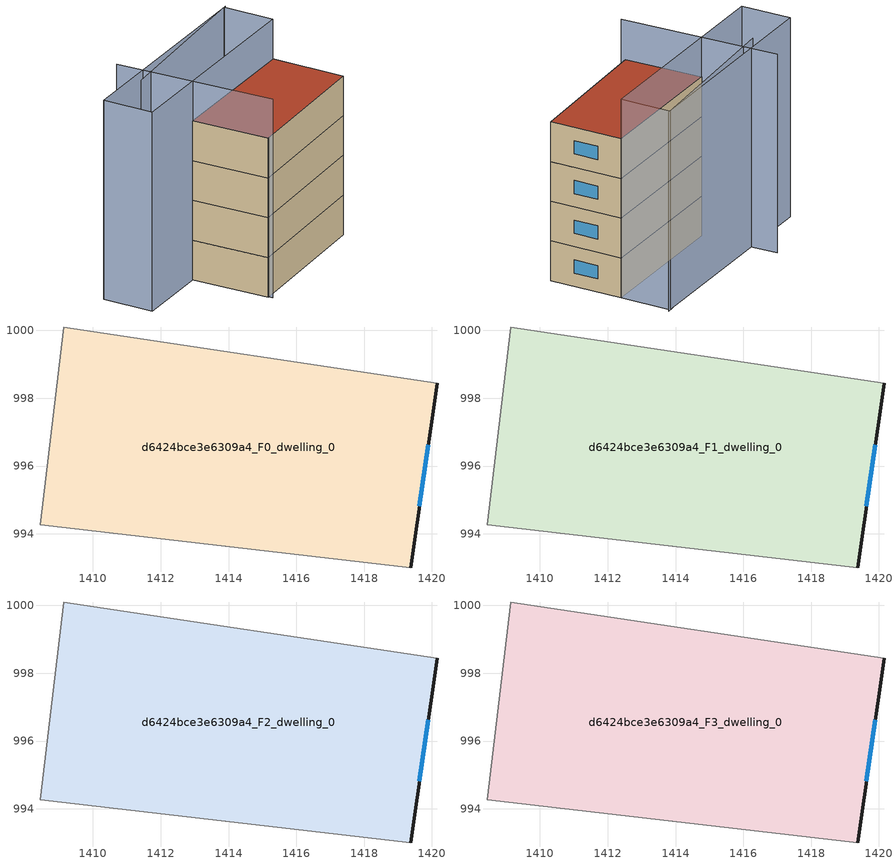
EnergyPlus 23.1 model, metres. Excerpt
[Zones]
d6424bce3e6309a4_F0_dwelling_0
 floor ground (EU_floor_Construction): 1420.15,998.44 1419.37,993 1408.44,994.27 1409.14,1000.09 z0
 wall outside (EU_wall_Construction): 1419.37,993 1420.15,998.44 z0:3
 wall adiabatic (EU_wall_Construction): 1420.15,998.44 1409.14,1000.09 1408.44,994.27 1419.37,993 z0:3
 window (EU_Window_Construction): 1419.63,994.81 1419.89,996.63 z1:2
d6424bce3e6309a4_F1_dwelling_0
 floor to d6424bce3e6309a4_F0_dwelling_0 (EU_floor_Construction): 1420.15,998.44 1419.37,993 1408.44,994.27 1409.14,1000.09 z3
 wall outside (EU_wall_Construction): 1419.37,993 1420.15,998.44 z3:6
 wall adiabatic (EU_wall_Construction): 1420.15,998.44 1409.14,1000.09 1408.44,994.27 1419.37,993 z3:6
 window (EU_Window_Construction): 1419.63,994.81 1419.89,996.63 z4:5
d6424bce3e6309a4_F2_dwelling_0
 floor to d6424bce3e6309a4_F1_dwelling_0 (EU_floor_Construction): 1420.15,998.44 1419.37,993 1408.44,994.27 1409.14,1000.09 z6
 wall outside (EU_wall_Construction): 1419.37,993 1420.15,998.44 z6:9
 wall adiabatic (EU_wall_Construction): 1420.15,998.44 1409.14,1000.09 1408.44,994.27 1419.37,993 z6:9
 window (EU_Window_Construction): 1419.63,994.81 1419.89,996.63 z7:8
d6424bce3e6309a4_F3_dwelling_0
 floor to d6424bce3e6309a4_F2_dwelling_0 (EU_floor_Construction): 1420.15,998.44 1419.37,993 1408.44,994.27 1409.14,1000.09 z9
 wall outside (EU_wall_Construction): 1419.37,993 1420.15,998.44 z9:12
 wall adiabatic (EU_wall_Construction): 1420.15,998.44 1409.14,1000.09 1408.44,994.27 1419.37,993 z9:12
 window (EU_Window_Construction): 1419.63,994.81 1419.89,996.63 z10:11
 roof outside (EU_roof_Construction): 1419.37,993 1420.15,998.44 1409.14,1000.09 1408.44,994.27 z12
shading: 1409.78,1005.85 1408.45,993.97 / 1420.92,1002.2 1408.04,1003.37 / 1404.17,1004.64 1420.7,1002.21 / 1420.7,1002.21 1420.15,998.44 / 1420.15,998.44 1403.61,1000.87 / 1403.61,1000.87 1404.17,1004.64 z0:15
[Building]
EU S2 Campaign: North Axis=0; Terrain=City; Solar Distribution=FullExterior
[Site:Location]
Bologna: Latitude=44.5; Longitude=11.25; Time Zone=1; Elevation=37
[SizingPeriod:WeatherFileDays]
AnnualSizingPeriod: Begin Month=1; Begin Day of Month=1; End Month=12; End Day of Month=31; Day of Week for Start Day=Monday; Use Weather File Daylight Saving Period=No; Use Weather File Rain and Snow Indicators=No
[MATERIAL]
EU_InternalMass_Material: Roughness=MediumRough; Thickness=0.1; Conductivity=1; Density=1800; Specific Heat=900; Thermal Absorptance=0.9; Solar Absorptance=0.7; Visible Absorptance=0.7
[MATERIAL:NOMASS] Roughness=MediumRough; Thermal Absorptance=0.9; Solar Absorptance=0.7; Visible Absorptance=0.7
Name | Thermal Resistance
EU_wall_NoMass | 0.937881
EU_roof_NoMass | 0.548572
EU_floor_NoMass | 0.71348
[WINDOWMATERIAL:SIMPLEGLAZINGSYSTEM]
EU_Window_SimpleGlazing: UFactor=4.25633; Solar Heat Gain Coefficient=0.85; Visible Transmittance=0.85
[CONSTRUCTION]
EU_wall_Construction: EU_wall_NoMass
EU_roof_Construction: EU_roof_NoMass
EU_floor_Construction: EU_floor_NoMass
EU_Window_Construction: EU_Window_SimpleGlazing
EU_InternalMass_Construction: EU_InternalMass_Material
[ZONE] Type=1; Multiplier=1; Ceiling Height=autocalculate; Volume=188.525; Floor Area=autocalculate; Part of Total Floor Area=Yes
d6424bce3e6309a4_F0_dwelling_0; d6424bce3e6309a4_F1_dwelling_0; d6424bce3e6309a4_F2_dwelling_0; d6424bce3e6309a4_F3_dwelling_0
[INTERNALMASS] Construction=EU_InternalMass_Construction; Surface Area=62.8415
Name | Zone or ZoneList
d6424bce3e6309a4_F0_dwelling_0_EU_InternalMass | d6424bce3e6309a4_F0_dwelling_0
d6424bce3e6309a4_F1_dwelling_0_EU_InternalMass | d6424bce3e6309a4_F1_dwelling_0
d6424bce3e6309a4_F2_dwelling_0_EU_InternalMass | d6424bce3e6309a4_F2_dwelling_0
d6424bce3e6309a4_F3_dwelling_0_EU_InternalMass | d6424bce3e6309a4_F3_dwelling_0
[OTHEREQUIPMENT] Fuel Type=Electricity; Design Level Calculation Method=Watts/Area; Power per Zone Floor Area=1; Fraction Latent=0; Fraction Radiant=0; Fraction Lost=0; Carbon Dioxide Generation Rate=0; EndUse Subcategory=EU_Step8_InternalGains
Name | Zone or ZoneList or Space or SpaceList | Schedule
EU_Step8_InternalGain_d6424bce3e6309a4_F0_dwelling_0_f000 | d6424bce3e6309a4_F0_dwelling_0 | EU_Step8_GainSchedule_d6424bce3e6309a4_F0_dwelling_0_f000
EU_Step8_InternalGain_d6424bce3e6309a4_F1_dwelling_0_f000 | d6424bce3e6309a4_F1_dwelling_0 | EU_Step8_GainSchedule_d6424bce3e6309a4_F1_dwelling_0_f000
EU_Step8_InternalGain_d6424bce3e6309a4_F2_dwelling_0_f000 | d6424bce3e6309a4_F2_dwelling_0 | EU_Step8_GainSchedule_d6424bce3e6309a4_F2_dwelling_0_f000
EU_Step8_InternalGain_d6424bce3e6309a4_F3_dwelling_0_f000 | d6424bce3e6309a4_F3_dwelling_0 | EU_Step8_GainSchedule_d6424bce3e6309a4_F3_dwelling_0_f000
[ZONEVENTILATION:DESIGNFLOWRATE] Schedule=EU_AlwaysOn; Design Flow Rate Calculation Method=AirChanges/Hour; Air Changes per Hour=0.687892; Ventilation Type=Natural; Fan Pressure Rise=0; Fan Total Efficiency=1; Constant Term Coefficient=1; Temperature Term Coefficient=0; Velocity Term Coefficient=0; Velocity Squared Term Coefficient=0; Minimum Indoor Temperature=-100; Maximum Indoor Temperature=100; Delta Temperature=-100; Minimum Outdoor Temperature=-100; Maximum Outdoor Temperature=100; Maximum Wind Speed=40
Name | Zone or ZoneList or Space or SpaceList
EU_ConstantAir_d6424bce3e6309a4_F0_dwelling_0 | d6424bce3e6309a4_F0_dwelling_0
EU_ConstantAir_d6424bce3e6309a4_F1_dwelling_0 | d6424bce3e6309a4_F1_dwelling_0
EU_ConstantAir_d6424bce3e6309a4_F2_dwelling_0 | d6424bce3e6309a4_F2_dwelling_0
EU_ConstantAir_d6424bce3e6309a4_F3_dwelling_0 | d6424bce3e6309a4_F3_dwelling_0
[HVACTEMPLATE:THERMOSTAT] Constant Heating Setpoint=20; Constant Cooling Setpoint=50
EU_HeatOnly_d6424bce3e6309a4_F0_dwelling_0; EU_HeatOnly_d6424bce3e6309a4_F1_dwelling_0; EU_HeatOnly_d6424bce3e6309a4_F2_dwelling_0; EU_HeatOnly_d6424bce3e6309a4_F3_dwelling_0
[HVACTEMPLATE:ZONE:IDEALLOADSAIRSYSTEM] System Availability Schedule=EU_AlwaysOn; Maximum Heating Supply Air Temperature=50; Minimum Cooling Supply Air Temperature=13; Maximum Heating Supply Air Humidity Ratio=0.0156; Minimum Cooling Supply Air Humidity Ratio=0.0077; Heating Limit=NoLimit; Cooling Limit=NoLimit; Heating Availability Schedule=EU_AlwaysOn; Cooling Availability Schedule=EU_CoolingOff; Dehumidification Control Type=ConstantSensibleHeatRatio; Cooling Sensible Heat Ratio=0.7; Dehumidification Setpoint=60; Humidification Control Type=None; Humidification Setpoint=30; Outdoor Air Method=None; Outdoor Air Flow Rate per Person=0.00944; Outdoor Air Flow Rate per Zone Floor Area=0; Outdoor Air Flow Rate per Zone=0; Demand Controlled Ventilation Type=None; Outdoor Air Economizer Type=NoEconomizer; Heat Recovery Type=None; Sensible Heat Recovery Effectiveness=0.7; Latent Heat Recovery Effectiveness=0.65
Name | Template Thermostat
d6424bce3e6309a4_F0_dwelling_0 | EU_HeatOnly_d6424bce3e6309a4_F0_dwelling_0
d6424bce3e6309a4_F1_dwelling_0 | EU_HeatOnly_d6424bce3e6309a4_F1_dwelling_0
d6424bce3e6309a4_F2_dwelling_0 | EU_HeatOnly_d6424bce3e6309a4_F2_dwelling_0
d6424bce3e6309a4_F3_dwelling_0 | EU_HeatOnly_d6424bce3e6309a4_F3_dwelling_0
[SIZING:ZONE] Zone Cooling Design Supply Air Temperature Input Method=SupplyAirTemperature; Zone Cooling Design Supply Air Temperature=13; Zone Heating Design Supply Air Temperature Input Method=SupplyAirTemperature; Zone Heating Design Supply Air Temperature=50; Zone Cooling Design Supply Air Humidity Ratio=0.008; Zone Heating Design Supply Air Humidity Ratio=0.008; Cooling Design Air Flow Method=DesignDay; Cooling Design Air Flow Rate=0; Cooling Minimum Air Flow per Zone Floor Area=0.000762; Cooling Minimum Air Flow=0; Cooling Minimum Air Flow Fraction=0.2; Heating Design Air Flow Method=DesignDay; Heating Design Air Flow Rate=0; Heating Maximum Air Flow per Zone Floor Area=0.002032; Heating Maximum Air Flow=0.141576; Heating Maximum Air Flow Fraction=0.3; Account for Dedicated Outdoor Air System=No; Dedicated Outdoor Air System Control Strategy=NeutralSupplyAir; Dedicated Outdoor Air Low Setpoint Temperature for Design=autosize; Dedicated Outdoor Air High Setpoint Temperature for Design=autosize; Zone Load Sizing Method=Sensible Load Only No Latent Load; Zone Latent Cooling Design Supply Air Humidity Ratio Input Method=HumidityRatioDifference; Zone Cooling Design Supply Air Humidity Ratio Difference=0.005; Zone Latent Heating Design Supply Air Humidity Ratio Input Method=HumidityRatioDifference; Zone Humidification Design Supply Air Humidity Ratio Difference=0.005
d6424bce3e6309a4_F0_dwelling_0; d6424bce3e6309a4_F1_dwelling_0; d6424bce3e6309a4_F2_dwelling_0; d6424bce3e6309a4_F3_dwelling_0
[SCHEDULE:CONSTANT]
Name | Hourly Value
EU_AlwaysOn | 1
EU_CoolingOff | 0
[SCHEDULE:FILE] Column Number=1; Rows to Skip at Top=0; Number of Hours of Data=8760; Column Separator=Comma; Interpolate to Timestep=No; Minutes per Item=60; Adjust Schedule for Daylight Savings=Yes
Name | File
EU_Step8_GainSchedule_d6424bce3e6309a4_F0_dwelling_0_f000 | ../../schedules/d6424bce3e6309a4/d6424bce3e6309a4_F0_dwelling_0_f000_gain.csv
EU_Step8_GainSchedule_d6424bce3e6309a4_F1_dwelling_0_f000 | ../../schedules/d6424bce3e6309a4/d6424bce3e6309a4_F1_dwelling_0_f000_gain.csv
EU_Step8_GainSchedule_d6424bce3e6309a4_F2_dwelling_0_f000 | ../../schedules/d6424bce3e6309a4/d6424bce3e6309a4_F2_dwelling_0_f000_gain.csv
EU_Step8_GainSchedule_d6424bce3e6309a4_F3_dwelling_0_f000 | ../../schedules/d6424bce3e6309a4/d6424bce3e6309a4_F3_dwelling_0_f000_gain.csv
